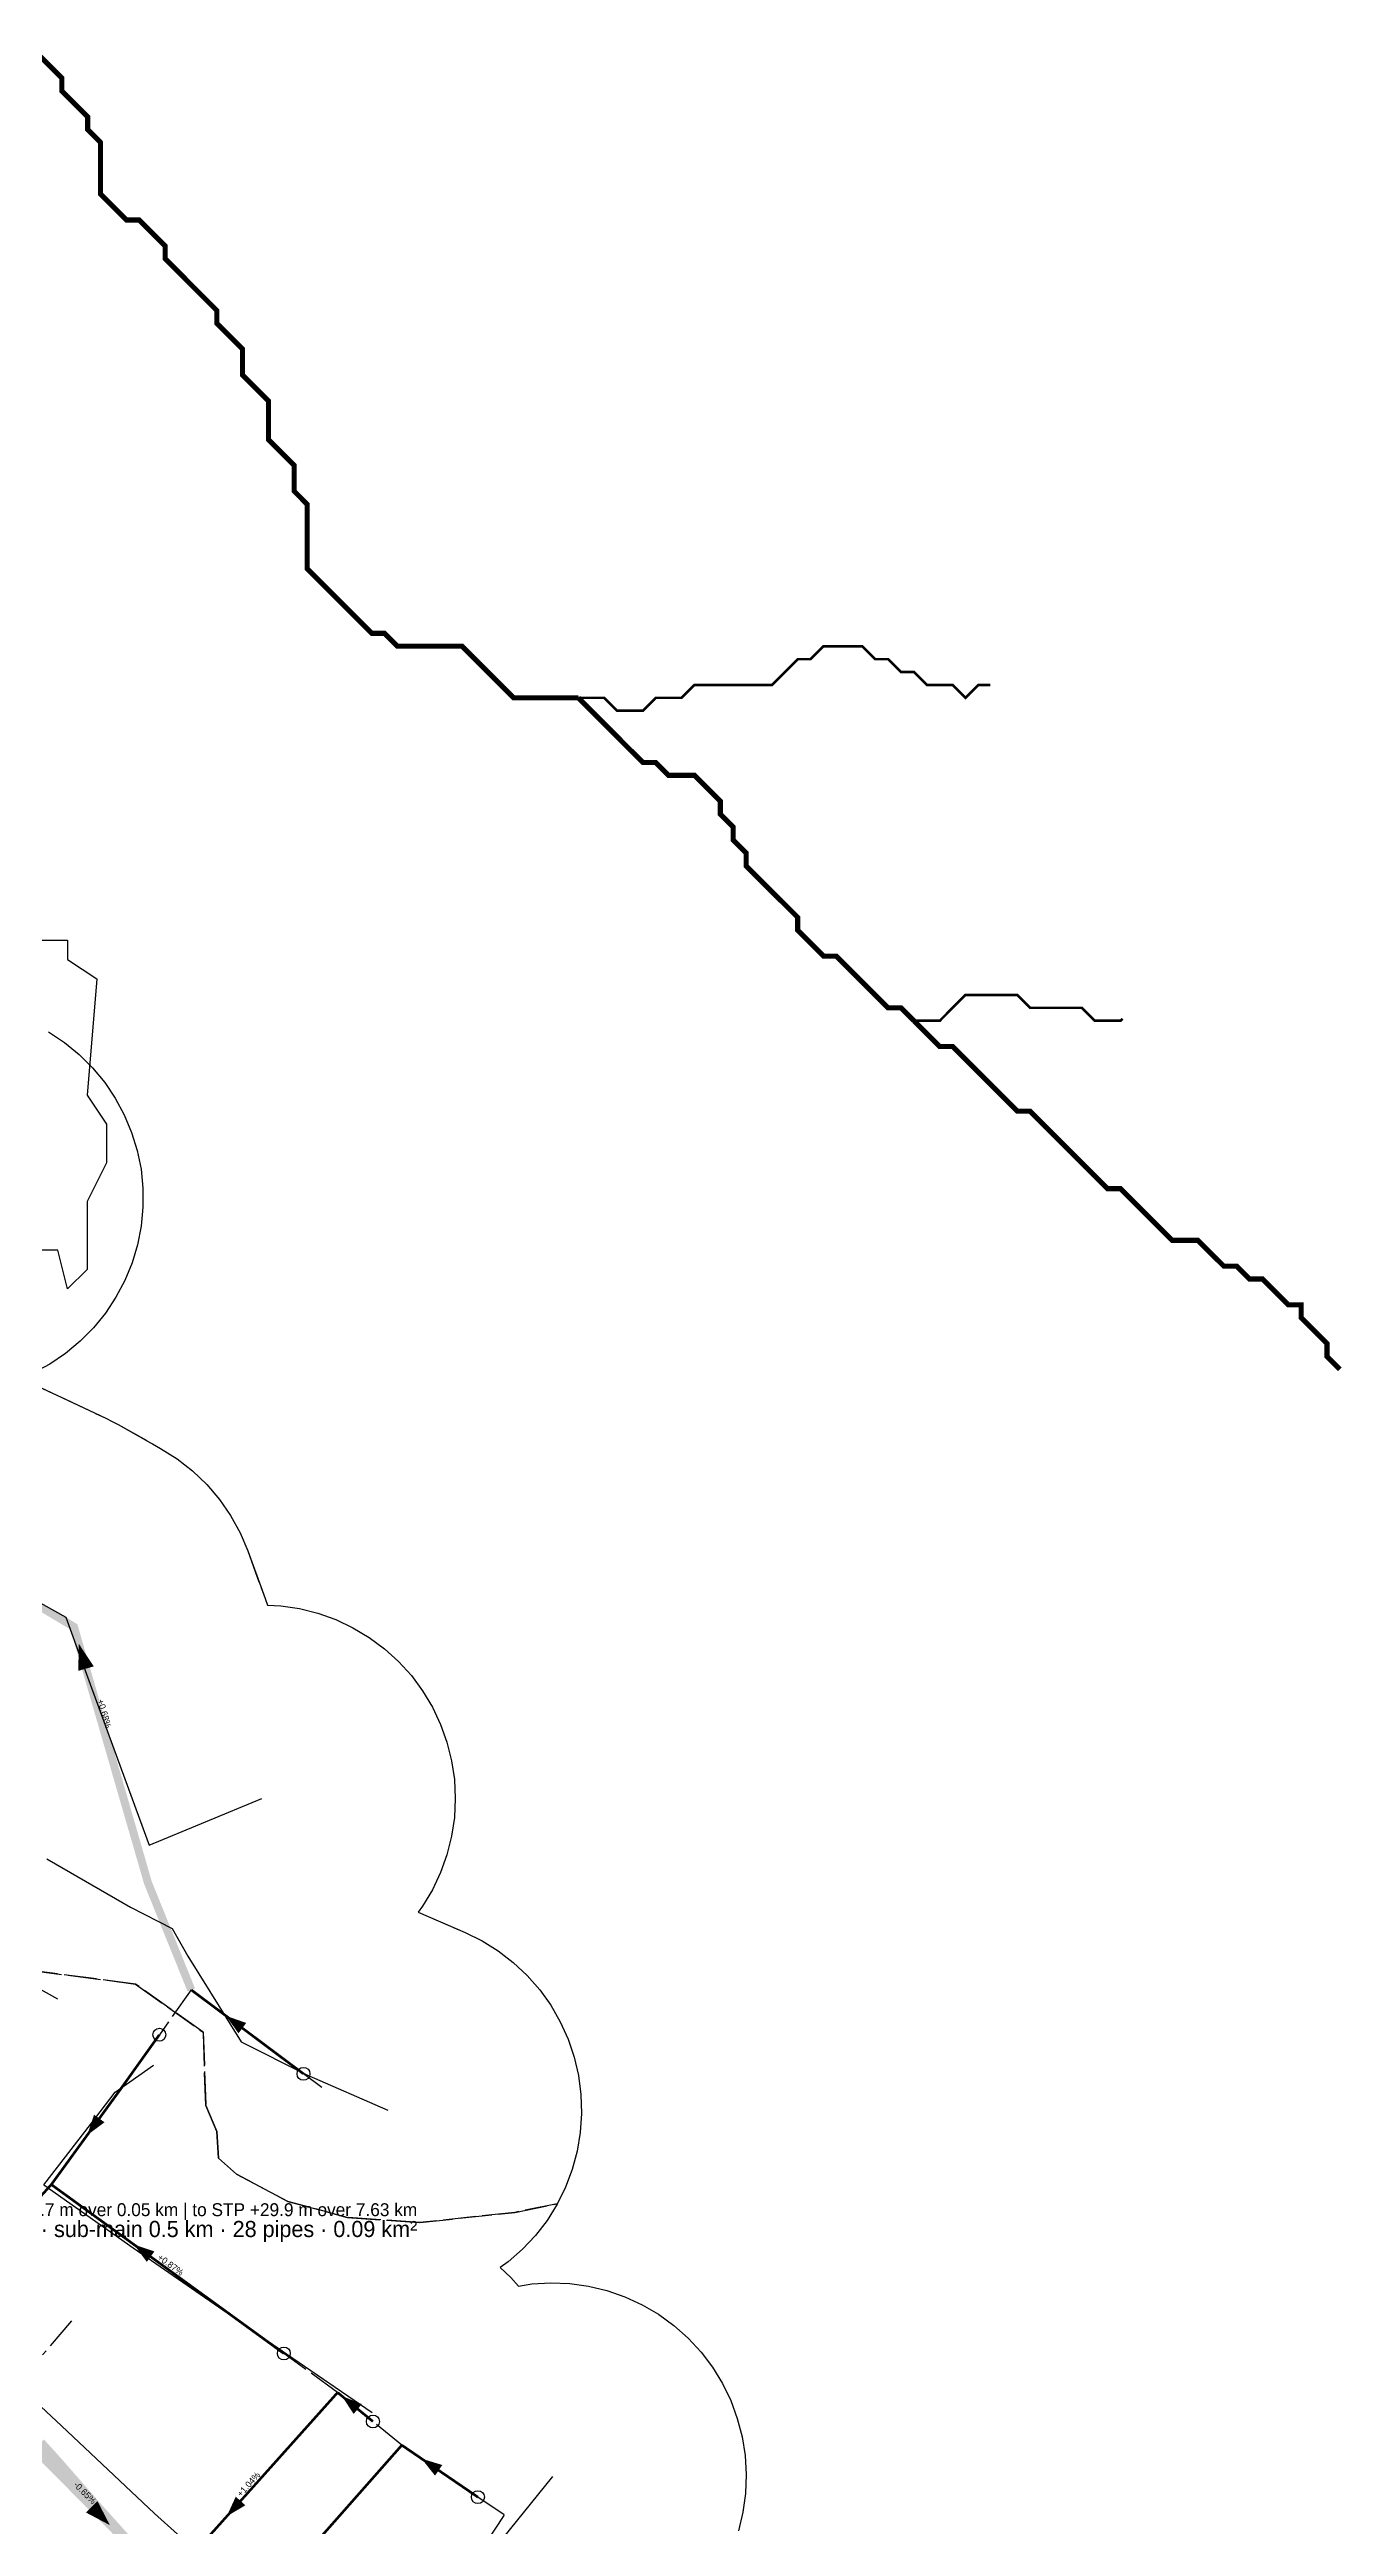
# Model space of a CAD drawing. Header units: metres. Extents: x 441395 to 476894, y 2561381 to 2578972.
# Drawn here: x 451149 to 451549, y 2567047 to 2567814 of the extents above; entities that cross this region are included whole.
import ezdxf
from ezdxf.enums import TextEntityAlignment as Align

# ---------------------------------------------------------------- set-up
doc = ezdxf.new("R2010")
doc.units = ezdxf.units.M
doc.header["$LTSCALE"] = 8
doc.linetypes.add('DASHDOT', pattern=[3.556, 2.54, -0.508, 0, -0.508])
doc.linetypes.add('DASHED', pattern=[1.524, 1.27, -0.254])
for name, color, linetype in [('A_ARROWS', 7, 'Continuous'), ('A_BRANCH', 7, 'Continuous'), ('A_BUILT_2006', 252, 'Continuous'), ('A_CATCH_LABEL', 7, 'Continuous'), ('A_CATCHMENTS', 7, 'Continuous'), ('A_ENVELOPE', 3, 'Continuous'), ('A_GRADIENT', 8, 'Continuous'), ('A_HEAD_GAP', 8, 'Continuous'), ('A_HEADS', 8, 'Continuous'), ('A_LATERAL', 7, 'Continuous'), ('A_MAIN_PIPE', 5, 'Continuous'), ('A_OUTLET_LABEL', 7, 'Continuous'), ('A_STREAMS', 5, 'Continuous'), ('A_SUBMAIN', 7, 'Continuous'), ('A_WADI', 4, 'Continuous')]:
    doc.layers.add(name, color=color, linetype=linetype)

msp = doc.modelspace()

# ---------------------------------------------------------------- linework, layer by layer
at = {"layer": 'A_ARROWS', "color": 1}
for points in [[(451157.78, 2567320.23), (451162.4, 2567313.24), (451157.6, 2567311.85)], [(451203.34, 2567204.98), (451209.66, 2567202.75), (451207.27, 2567199.55)]]:
    msp.add_solid(points, dxfattribs=at)
at = {"layer": 'A_ARROWS', "color": 2}
for points in [[(451160.35, 2567167.96), (451162.5, 2567174.32), (451165.73, 2567171.97)], [(451174.85, 2567134.09), (451181.2, 2567131.95), (451178.85, 2567128.71)], [(451239.28, 2567087.18), (451245.49, 2567084.67), (451242.96, 2567081.58)], [(451264.02, 2567067.74), (451270.43, 2567065.78), (451268.18, 2567062.48)], [(451167.41, 2567047.14), (451160, 2567051.06), (451163.55, 2567054.58)], [(451203.63, 2567049.87), (451206.41, 2567055.97), (451209.39, 2567053.3)]]:
    msp.add_solid(points, dxfattribs=at)
at = {"layer": 'A_BRANCH', "color": 2, "const_width": 0.8}
for points in [[(451182.73, 2567199.09), (451170.29, 2567181.65), (451149.25, 2567152.68)], [(451221.33, 2567100.34), (451149.25, 2567152.68)], [(451248.94, 2567079.26), (451237.99, 2567088.24)], [(451281.47, 2567055.83), (451257.89, 2567071.92)]]:
    msp.add_lwpolyline(points, dxfattribs=at)
at = {"layer": 'A_BUILT_2006', "color": 252}
for points in [[(451140.66, 2567335.81), (451153.77, 2567328.46), (451158.64, 2567315.11)], [(451158.64, 2567315.11), (451170.9, 2567281.53)], [(451170.9, 2567281.53), (451179.55, 2567257.84)], [(451179.55, 2567257.84), (451214.46, 2567272.31)], [(451147.87, 2567253.6), (451173.78, 2567238.61)], [(451173.78, 2567238.61), (451186.67, 2567232.07), (451191.54, 2567223.41)], [(451131.6, 2567221.1), (451151.21, 2567210.25)], [(451191.54, 2567223.41), (451208.09, 2567196.9)], [(451208.09, 2567196.9), (451228.47, 2567186.67)], [(451161.37, 2567171.25), (451168.99, 2567181.33), (451180.97, 2567189.72)], [(451228.47, 2567186.67), (451253.6, 2567175.76)], [(451146.91, 2567152.55), (451161.37, 2567171.25)], [(451146.91, 2567152.55), (451174.59, 2567133.04)], [(451174.59, 2567133.04), (451202.46, 2567113.87)], [(451202.46, 2567113.87), (451222.19, 2567100.27)], [(451125.41, 2567102.98), (451152.36, 2567077.93)], [(451222.19, 2567100.27), (451248.67, 2567082.04)], [(451152.36, 2567077.93), (451181.22, 2567050.72)], [(451282.62, 2567034.84), (451304.65, 2567062.24)], [(451181.22, 2567050.72), (451209.79, 2567025.15)]]:
    msp.add_lwpolyline(points, dxfattribs=at)
at = {"layer": 'A_CATCHMENTS', "color": 1, "linetype": 'DASHED'}
for points in [[(451148.41, 2567509.86), (451153.31, 2567506.6), (451157.88, 2567502.88), (451162.05, 2567498.73), (451165.8, 2567494.19), (451169.09, 2567489.31), (451171.88, 2567484.12), (451174.15, 2567478.69), (451175.88, 2567473.06), (451177.05, 2567467.29), (451177.64, 2567461.43), (451177.66, 2567455.54), (451177.1, 2567449.68), (451175.97, 2567443.9), (451174.28, 2567438.26), (451172.05, 2567432.82), (451169.29, 2567427.62), (451166.03, 2567422.71), (451162.31, 2567418.15), (451158.16, 2567413.97), (451153.62, 2567410.22), (451148.74, 2567406.93), (451143.55, 2567404.14)], [(451140.87, 2567402), (451166.18, 2567390.11), (451168.07, 2567389.1), (451169.99, 2567388.15), (451183.1, 2567380.8), (451188.25, 2567377.56), (451193.04, 2567373.82), (451197.44, 2567369.61), (451201.38, 2567364.97), (451204.83, 2567359.97), (451207.76, 2567354.63), (451210.13, 2567349.03), (451215, 2567335.68), (451215, 2567335.68), (451215, 2567335.68), (451216.27, 2567332.22), (451220.35, 2567332.02), (451226.17, 2567331.15), (451231.88, 2567329.72), (451237.43, 2567327.74), (451242.75, 2567325.22), (451247.8, 2567322.19), (451252.53, 2567318.68), (451256.89, 2567314.73), (451260.85, 2567310.37), (451264.35, 2567305.64), (451267.38, 2567300.59), (451269.9, 2567295.26), (451271.88, 2567289.72), (451273.31, 2567284.01), (451274.17, 2567278.18), (451274.46, 2567272.3), (451274.17, 2567266.42), (451273.31, 2567260.6), (451271.88, 2567254.89), (451269.9, 2567249.34), (451267.38, 2567244.02), (451264.35, 2567238.97), (451262.97, 2567237.1), (451277.5, 2567230.79), (451282.78, 2567228.18), (451287.78, 2567225.07), (451292.45, 2567221.48), (451296.74, 2567217.46), (451300.62, 2567213.03), (451304.05, 2567208.24), (451306.99, 2567203.14), (451309.42, 2567197.77), (451311.31, 2567192.2), (451312.64, 2567186.46), (451313.4, 2567180.62), (451313.59, 2567174.74), (451313.2, 2567168.86), (451312.24, 2567163.05), (451310.71, 2567157.37), (451308.64, 2567151.86), (451306.09, 2567146.7), (451292.94, 2567144.07), (451263.52, 2567140.92), (451240.94, 2567142.5), (451222.52, 2567147.45), (451206.63, 2567155.89), (451201.03, 2567160.9), (451200.52, 2567169.16), (451197.11, 2567177.13), (451196.36, 2567199.85), (451175.37, 2567214.82), (451142.37, 2567219.11)]]:
    msp.add_lwpolyline(points, dxfattribs=at)
at = {"layer": 'A_CATCHMENTS', "color": 2, "linetype": 'DASHED'}
msp.add_lwpolyline([(451142.37, 2567219.11), (451175.37, 2567214.82), (451196.36, 2567199.85), (451197.11, 2567177.13), (451200.52, 2567169.16), (451201.03, 2567160.9), (451206.63, 2567155.89), (451222.52, 2567147.45), (451240.94, 2567142.5), (451263.52, 2567140.92), (451292.94, 2567144.07), (451306.09, 2567146.7), (451306.03, 2567146.58), (451302.92, 2567141.58), (451299.33, 2567136.91), (451295.3, 2567132.62), (451290.87, 2567128.74), (451288.38, 2567126.95), (451291.68, 2567123.87), (451294.01, 2567121.23), (451298.16, 2567121.89), (451304.04, 2567122.24), (451309.92, 2567122.01), (451315.75, 2567121.21), (451321.48, 2567119.83), (451327.04, 2567117.91), (451332.39, 2567115.44), (451337.47, 2567112.47), (451342.24, 2567109.01), (451346.64, 2567105.1), (451350.64, 2567100.78), (451354.19, 2567096.08), (451357.27, 2567091.06), (451359.84, 2567085.77), (451361.88, 2567080.24), (451363.37, 2567074.55), (451364.3, 2567068.73), (451364.64, 2567062.85), (451364.42, 2567056.97), (451363.61, 2567051.14), (451362.24, 2567045.41)], dxfattribs=at)
at = {"layer": 'A_ENVELOPE', "color": 3}
for points in [[(451148.41, 2567509.86), (451153.31, 2567506.6), (451157.88, 2567502.88), (451162.05, 2567498.73), (451165.8, 2567494.19), (451169.09, 2567489.31), (451171.88, 2567484.12), (451174.15, 2567478.69), (451175.88, 2567473.06), (451177.05, 2567467.29), (451177.64, 2567461.43), (451177.66, 2567455.54), (451177.1, 2567449.68), (451175.97, 2567443.9), (451174.28, 2567438.26), (451172.05, 2567432.82), (451169.29, 2567427.62), (451166.03, 2567422.71), (451162.31, 2567418.15), (451158.16, 2567413.97), (451153.62, 2567410.22), (451148.74, 2567406.93), (451143.55, 2567404.14)], [(451140.87, 2567402), (451166.18, 2567390.11), (451168.07, 2567389.1), (451169.99, 2567388.15), (451183.1, 2567380.8), (451188.25, 2567377.56), (451193.04, 2567373.82), (451197.44, 2567369.61), (451201.38, 2567364.97), (451204.83, 2567359.97), (451207.76, 2567354.63), (451210.13, 2567349.03), (451215, 2567335.68), (451215, 2567335.68), (451215, 2567335.68), (451216.27, 2567332.22), (451220.35, 2567332.02), (451226.17, 2567331.15), (451231.88, 2567329.72), (451237.43, 2567327.74), (451242.75, 2567325.22), (451247.8, 2567322.19), (451252.53, 2567318.68), (451256.89, 2567314.73), (451260.85, 2567310.37), (451264.35, 2567305.64), (451267.38, 2567300.59), (451269.9, 2567295.26), (451271.88, 2567289.72), (451273.31, 2567284.01), (451274.17, 2567278.18), (451274.46, 2567272.3), (451274.17, 2567266.42), (451273.31, 2567260.6), (451271.88, 2567254.89), (451269.9, 2567249.34), (451267.38, 2567244.02), (451264.35, 2567238.97), (451262.97, 2567237.1), (451277.5, 2567230.79), (451282.78, 2567228.18), (451287.78, 2567225.07), (451292.45, 2567221.48), (451296.74, 2567217.46), (451300.62, 2567213.03), (451304.05, 2567208.24), (451306.99, 2567203.14), (451309.42, 2567197.77), (451311.31, 2567192.2), (451312.64, 2567186.46), (451313.4, 2567180.62), (451313.59, 2567174.74), (451313.2, 2567168.86), (451312.24, 2567163.05), (451310.71, 2567157.37), (451308.64, 2567151.86), (451306.03, 2567146.58), (451302.92, 2567141.58), (451299.33, 2567136.91), (451295.3, 2567132.62), (451290.87, 2567128.74), (451288.38, 2567126.95), (451291.68, 2567123.87), (451294.01, 2567121.23), (451298.16, 2567121.89), (451304.04, 2567122.24), (451309.92, 2567122.01), (451315.75, 2567121.21), (451321.48, 2567119.83), (451327.04, 2567117.91), (451332.39, 2567115.44), (451337.47, 2567112.47), (451342.24, 2567109.01), (451346.64, 2567105.1), (451350.64, 2567100.78), (451354.19, 2567096.08), (451357.27, 2567091.06), (451359.84, 2567085.77), (451361.88, 2567080.24), (451363.37, 2567074.55), (451364.3, 2567068.73), (451364.64, 2567062.85), (451364.42, 2567056.97), (451363.61, 2567051.14), (451362.24, 2567045.41)]]:
    msp.add_lwpolyline(points, dxfattribs=at)
at = {"layer": 'A_HEAD_GAP', "color": 8, "linetype": 'DASHED'}
for points in [[(451192.63, 2567212.99), (451182.73, 2567199.09)], [(451233.07, 2567182.76), (451227.41, 2567186.99)], [(451155.52, 2567110.47), (451146.53, 2567099.93)], [(451237.99, 2567088.24), (451221.33, 2567100.34)], [(451257.89, 2567071.92), (451248.94, 2567079.26)], [(451289.48, 2567050.15), (451289.58, 2567050.3), (451281.47, 2567055.83)], [(451289.48, 2567050.15), (451282.99, 2567040.1)]]:
    msp.add_lwpolyline(points, dxfattribs=at)
at = {"layer": 'A_HEADS', "color": 2}
for centre in [(451182.73, 2567199.09), (451221.33, 2567100.34), (451248.94, 2567079.26), (451281.47, 2567055.83)]:
    msp.add_circle(centre, 2, dxfattribs=at)
at = {"layer": 'A_HEADS', "color": 1}
msp.add_circle((451227.41, 2567186.99), 2, dxfattribs=at)
at = {"layer": 'A_LATERAL', "color": 1, "linetype": 'DASHED', "const_width": 0.8}
msp.add_lwpolyline([(451227.41, 2567186.99), (451192.63, 2567212.99)], dxfattribs=at)
at = {"layer": 'A_LATERAL', "color": 2, "const_width": 0.8}
for points in [[(451149.25, 2567152.68), (451124.7, 2567125.57)], [(451237.99, 2567088.24), (451185.17, 2567029.25)], [(451257.89, 2567071.92), (451204.28, 2567011.18)]]:
    msp.add_lwpolyline(points, dxfattribs=at)
at = {"layer": 'A_MAIN_PIPE', "color": 5, "const_width": 3}
msp.add_lwpolyline([(451174.58, 2567040.37), (451170.08, 2567045.44), (451167.36, 2567048.45), (451164.67, 2567051.44), (451162, 2567054.43), (451159.27, 2567057.53), (451156.72, 2567060.46), (451154.06, 2567063.52), (451151.57, 2567066.37), (451148.64, 2567069.64), (451145.87, 2567072.67)], dxfattribs=at)
at = {"layer": 'A_STREAMS', "color": 5}
for points, const_width in [([(451312.58, 2567613.34), (451308.58, 2567613.34), (451304.57, 2567613.34), (451300.57, 2567613.34), (451296.57, 2567613.34), (451292.57, 2567613.34), (451288.57, 2567617.34), (451284.57, 2567621.34), (451280.56, 2567625.34), (451276.56, 2567629.34), (451272.56, 2567629.34), (451268.56, 2567629.34), (451264.56, 2567629.34), (451260.56, 2567629.34), (451256.55, 2567629.34), (451252.55, 2567633.35), (451248.55, 2567633.35), (451244.55, 2567637.35), (451240.55, 2567641.35), (451236.54, 2567645.35), (451232.54, 2567649.35), (451228.54, 2567653.36), (451228.54, 2567657.36), (451228.54, 2567661.36), (451228.54, 2567665.36), (451228.54, 2567669.36), (451228.54, 2567673.36), (451224.54, 2567677.37), (451224.54, 2567681.37), (451224.54, 2567685.37), (451220.54, 2567689.37), (451216.54, 2567693.37), (451216.54, 2567697.38), (451216.54, 2567701.38), (451216.54, 2567705.38), (451212.53, 2567709.38), (451208.53, 2567713.38), (451208.53, 2567717.38), (451208.53, 2567721.39), (451204.53, 2567725.39), (451200.53, 2567729.39), (451200.53, 2567733.39), (451196.53, 2567737.39), (451192.53, 2567741.39), (451188.52, 2567745.4), (451184.52, 2567749.4), (451184.52, 2567753.4), (451180.52, 2567757.4), (451176.52, 2567761.4), (451172.52, 2567761.4), (451168.52, 2567765.41), (451164.51, 2567769.41), (451164.51, 2567773.41), (451164.51, 2567777.41), (451164.51, 2567781.41), (451164.51, 2567785.41), (451160.51, 2567789.42), (451160.51, 2567793.42), (451156.51, 2567797.42), (451152.51, 2567801.42), (451152.51, 2567805.42), (451148.51, 2567809.43), (451144.5, 2567813.43)], 1.6), ([(451440.32, 2567617.34), (451436.63, 2567617.34), (451432.63, 2567613.34), (451428.63, 2567617.34), (451424.63, 2567617.34), (451420.63, 2567617.34), (451416.62, 2567621.34), (451412.62, 2567621.34), (451408.62, 2567625.34), (451404.62, 2567625.34), (451400.62, 2567629.34), (451396.61, 2567629.34), (451392.61, 2567629.34), (451388.61, 2567629.34), (451384.61, 2567625.34), (451380.61, 2567625.34), (451376.61, 2567621.34), (451372.6, 2567617.34), (451368.6, 2567617.34), (451364.6, 2567617.34), (451360.6, 2567617.34), (451356.6, 2567617.34), (451352.6, 2567617.34), (451348.59, 2567617.34), (451344.59, 2567613.34), (451340.59, 2567613.34), (451336.59, 2567613.34), (451332.59, 2567609.34), (451328.58, 2567609.34), (451324.58, 2567609.34), (451320.58, 2567613.34), (451316.58, 2567613.34), (451312.58, 2567613.34)], 0.8), ([(451416.62, 2567513.29), (451412.62, 2567517.3), (451408.62, 2567517.3), (451404.62, 2567521.3), (451400.62, 2567525.3), (451396.61, 2567529.3), (451392.61, 2567533.3), (451388.61, 2567533.3), (451384.61, 2567537.3), (451380.61, 2567541.31), (451380.61, 2567545.31), (451376.61, 2567549.31), (451372.6, 2567553.31), (451368.6, 2567557.31), (451364.6, 2567561.31), (451364.6, 2567565.32), (451360.6, 2567569.32), (451360.6, 2567573.32), (451356.6, 2567577.32), (451356.6, 2567581.32), (451352.6, 2567585.33), (451348.59, 2567589.33), (451344.59, 2567589.33), (451340.59, 2567589.33), (451336.59, 2567593.33), (451332.59, 2567593.33), (451328.58, 2567597.33), (451324.58, 2567601.33), (451320.58, 2567605.33), (451316.58, 2567609.34), (451312.58, 2567613.34)], 1.6), ([(451481.26, 2567513.9), (451480.65, 2567513.29), (451476.65, 2567513.29), (451472.65, 2567513.29), (451468.65, 2567517.3), (451464.64, 2567517.3), (451460.64, 2567517.3), (451456.64, 2567517.3), (451452.64, 2567517.3), (451448.64, 2567521.3), (451444.64, 2567521.3), (451440.63, 2567521.3), (451436.63, 2567521.3), (451432.63, 2567521.3), (451428.63, 2567517.3), (451424.63, 2567513.29), (451420.63, 2567513.29), (451416.62, 2567513.29)], 0.8), ([(451548.66, 2567405.27), (451544.68, 2567409.25), (451544.68, 2567413.25), (451540.68, 2567417.25), (451536.68, 2567421.25), (451536.68, 2567425.25), (451532.67, 2567425.25), (451528.67, 2567429.26), (451524.67, 2567433.26), (451520.67, 2567433.26), (451516.67, 2567437.26), (451512.67, 2567437.26), (451508.66, 2567441.26), (451504.66, 2567445.26), (451500.66, 2567445.26), (451496.66, 2567445.26), (451492.66, 2567449.26), (451488.65, 2567453.27), (451484.65, 2567457.27), (451480.65, 2567461.27), (451476.65, 2567461.27), (451472.65, 2567465.27), (451468.65, 2567469.27), (451464.64, 2567473.28), (451460.64, 2567477.28), (451456.64, 2567481.28), (451452.64, 2567485.28), (451448.64, 2567485.28), (451444.64, 2567489.28), (451440.63, 2567493.28), (451436.63, 2567497.29), (451432.63, 2567501.29), (451428.63, 2567505.29), (451424.63, 2567505.29), (451420.63, 2567509.29), (451416.62, 2567513.29)], 1.6)]:
    msp.add_lwpolyline(points, dxfattribs=dict(at, const_width=const_width))
at = {"layer": 'A_SUBMAIN', "color": 1, "const_width": 2.5}
msp.add_lwpolyline([(451192.63, 2567212.99), (451179.2, 2567246.2), (451156.26, 2567325.49), (451103.48, 2567356.97)], dxfattribs=at)
at = {"layer": 'A_SUBMAIN', "color": 2, "linetype": 'DASHDOT', "const_width": 2.5}
msp.add_lwpolyline([(451131.96, 2567082.85), (451185.17, 2567029.25)], dxfattribs=at)
at = {"layer": 'A_WADI', "color": 4}
msp.add_lwpolyline([(451154.31, 2567538.24), (451154.31, 2567532.24), (451163.31, 2567526.24), (451160.31, 2567490.24), (451166.31, 2567481.24), (451166.31, 2567469.24), (451160.31, 2567457.24), (451160.31, 2567436.24), (451154.31, 2567430.24), (451151.31, 2567442.24), (451145.31, 2567442.24), (451142.31, 2567457.24), (451133.31, 2567469.24), (451136.31, 2567529.24), (451142.31, 2567538.24), (451154.31, 2567538.24)], close=True, dxfattribs=at)

# ---------------------------------------------------------------- texts
at = {"layer": 'A_CATCH_LABEL', "color": 2}
msp.add_text('C08 · JOIN · 1.5 km · sub-main 0.5 km · 28 pipes · 0.09 km²', height=5, dxfattribs=at).set_placement((451173.69, 2567138.91), align=Align.MIDDLE_CENTER)
at = {"layer": 'A_GRADIENT', "color": 1}
msp.add_text('+0.68%', height=2, rotation=286.13996, dxfattribs=at).set_placement((451164.17, 2567298.16), align=Align.BOTTOM_CENTER)
at = {"layer": 'A_GRADIENT', "color": 2}
for s, rotation, p in [('+0.87%', 324.01374, (451185.29, 2567126.51)), ('-0.65%', -45.20654, (451158.56, 2567056.05)), ('+1.04%', 48.15646, (451211.58, 2567058.75))]:
    msp.add_text(s, height=2, rotation=rotation, dxfattribs=at).set_placement(p, align=Align.BOTTOM_CENTER)
at = {"layer": 'A_OUTLET_LABEL', "color": 30}
msp.add_text('C23 island low point 0.1 km | to main pipe invert +2.7 m over 0.05 km | to STP +29.9 m over 7.63 km', height=4, dxfattribs=at).set_placement((451024.72, 2567142.89))

doc.saveas('drawing.dxf')
